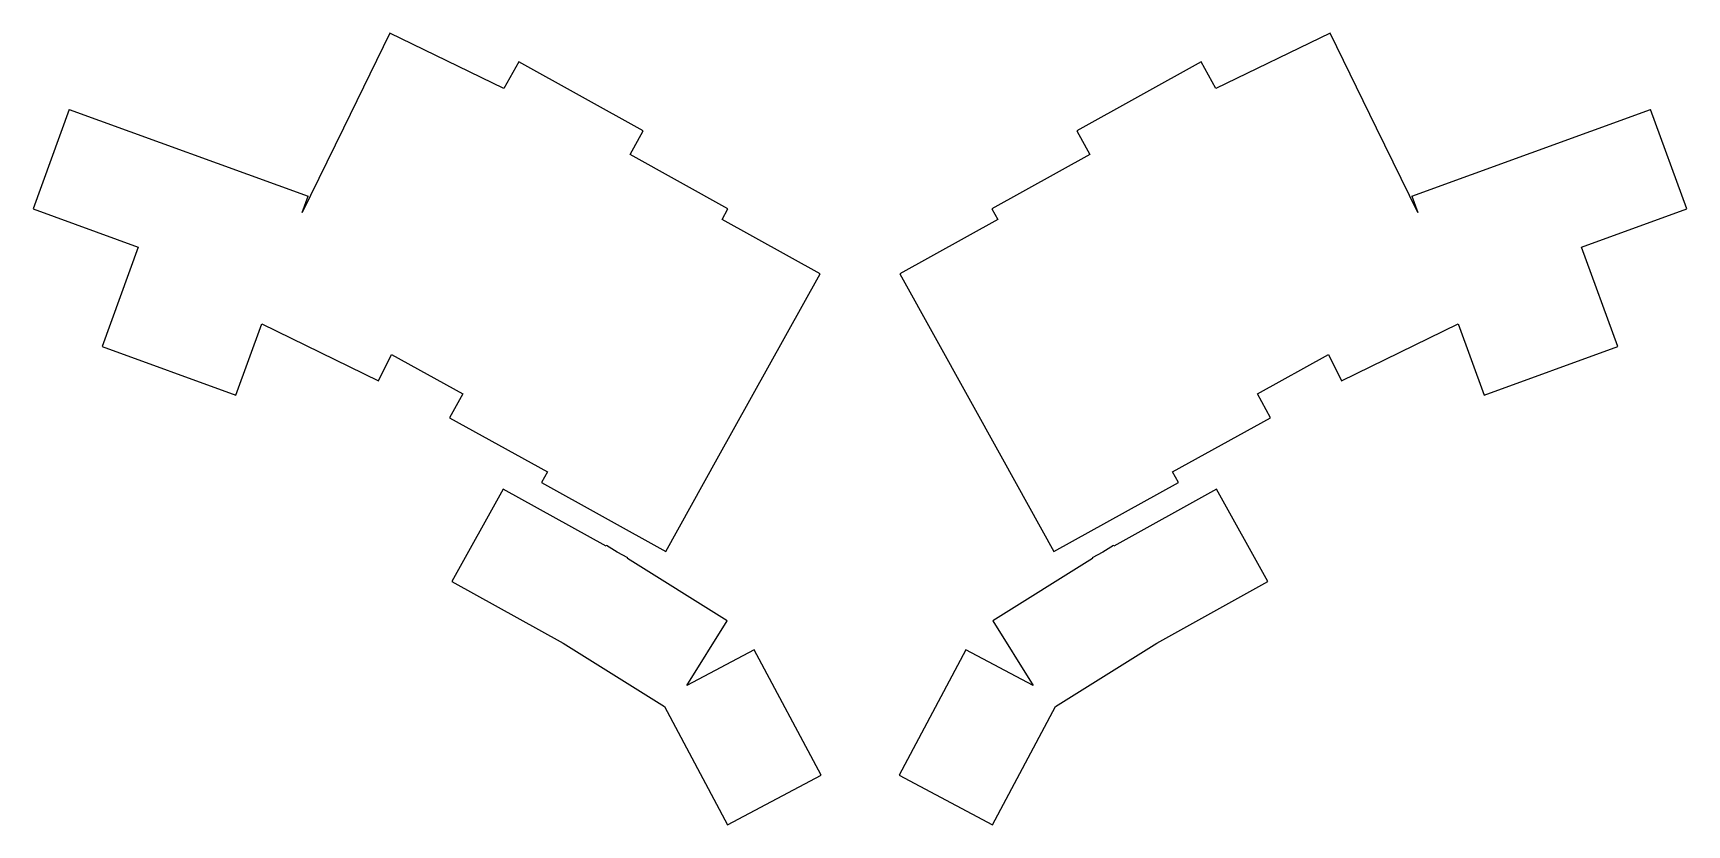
# Model space of a CAD drawing. Header units: millimetres. Extents: x 33 to 306, y -211 to -80.
import ezdxf

# ---------------------------------------------------------------- set-up
doc = ezdxf.new("R2010")
doc.units = ezdxf.units.MM

msp = doc.modelspace()

# ---------------------------------------------------------------- linework, layer by layer
for p, q in [((91.87, -80.03), (84.2, -95.75)), ((110.71, -89.21), (91.87, -80.03)), ((247.16, -80.03), (228.32, -89.21)), ((254.83, -95.75), (247.16, -80.03)), ((113.16, -84.8), (110.71, -89.21)), ((133.71, -96.19), (113.16, -84.8)), ((225.88, -84.8), (205.32, -96.19)), ((228.32, -89.21), (225.88, -84.8)), ((38.91, -92.65), (32.92, -109.09)), ((38.91, -92.65), (78.38, -107.01)), ((260.66, -107.01), (300.12, -92.65)), ((306.11, -109.09), (300.12, -92.65)), ((84.2, -95.75), (77.4, -109.7)), ((131.53, -100.13), (133.71, -96.19)), ((205.32, -96.19), (207.5, -100.13)), ((261.64, -109.7), (254.83, -95.75)), ((147.71, -109.09), (131.53, -100.13)), ((207.5, -100.13), (191.32, -109.09)), ((32.92, -109.09), (50.31, -115.42)), ((77.4, -109.7), (78.38, -107.01)), ((146.74, -110.84), (147.71, -109.09)), ((191.32, -109.09), (192.29, -110.84)), ((260.66, -107.01), (261.64, -109.7)), ((288.72, -115.42), (306.11, -109.09)), ((162.92, -119.81), (146.74, -110.84)), ((192.29, -110.84), (176.11, -119.81)), ((50.31, -115.42), (44.32, -131.86)), ((294.71, -131.86), (288.72, -115.42)), ((145.95, -150.42), (162.92, -119.81)), ((176.11, -119.81), (193.08, -150.42)), ((66.41, -139.9), (70.7, -128.11)), ((70.7, -128.11), (89.98, -137.51)), ((249.06, -137.51), (268.34, -128.11)), ((268.34, -128.11), (272.63, -139.9)), ((44.32, -131.86), (66.41, -139.9)), ((89.98, -137.51), (92.11, -133.15)), ((92.11, -133.15), (103.89, -139.68)), ((235.15, -139.68), (246.93, -133.15)), ((246.93, -133.15), (249.06, -137.51)), ((272.63, -139.9), (294.71, -131.86)), ((103.89, -139.68), (101.71, -143.62)), ((237.33, -143.62), (235.15, -139.68)), ((101.71, -143.62), (117.89, -152.59)), ((221.15, -152.59), (237.33, -143.62)), ((117.89, -152.59), (116.92, -154.34)), ((137.47, -165.73), (145.95, -150.42)), ((193.08, -150.42), (201.56, -165.73)), ((222.12, -154.34), (221.15, -152.59)), ((110.6, -155.41), (102.12, -170.72)), ((127.61, -164.84), (110.6, -155.41)), ((116.92, -154.34), (137.47, -165.73)), ((201.56, -165.73), (222.12, -154.34)), ((228.43, -155.41), (211.43, -164.84)), ((236.91, -170.72), (228.43, -155.41)), ((127.66, -164.75), (127.61, -164.84)), ((129.38, -165.82), (127.66, -164.75)), ((131.16, -166.8), (129.38, -165.82)), ((209.65, -165.82), (207.88, -166.8)), ((211.37, -164.75), (209.65, -165.82)), ((211.43, -164.84), (211.37, -164.75)), ((131.11, -166.9), (131.16, -166.8)), ((147.59, -177.2), (131.11, -166.9)), ((207.93, -166.9), (191.44, -177.2)), ((207.88, -166.8), (207.93, -166.9)), ((102.12, -170.72), (120.5, -180.9)), ((218.54, -180.9), (236.91, -170.72)), ((140.91, -187.9), (147.59, -177.2)), ((191.44, -177.2), (198.13, -187.9)), ((120.5, -180.9), (137.21, -191.35)), ((152.05, -181.98), (140.91, -187.9)), ((163.08, -202.73), (152.05, -181.98)), ((186.99, -181.98), (175.96, -202.73)), ((198.13, -187.9), (186.99, -181.98)), ((201.83, -191.35), (218.54, -180.9)), ((137.21, -191.35), (147.63, -210.94)), ((191.41, -210.94), (201.83, -191.35)), ((147.63, -210.94), (163.08, -202.73)), ((175.96, -202.73), (191.41, -210.94))]:
    msp.add_line(p, q)

doc.saveas('drawing.dxf')
